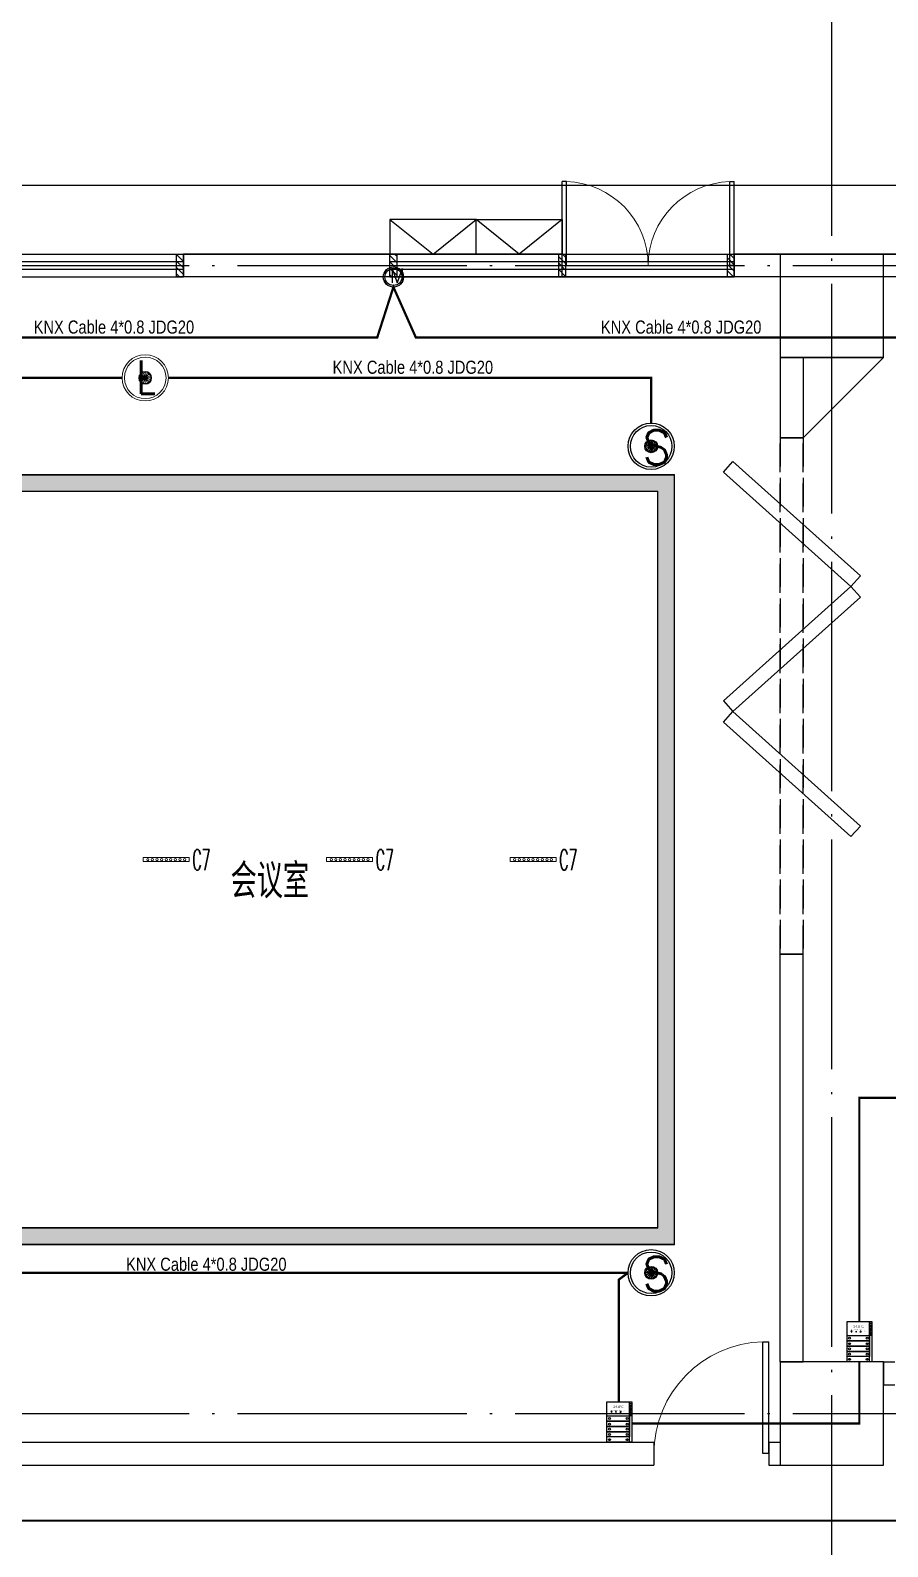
# Model space of a CAD drawing. Extents: x -621157 to 1764546, y -106808 to 741893.
# Drawn here: x 392440 to 399911, y 28839 to 42049 of the extents above; entities that cross this region are included whole.
import ezdxf
from ezdxf.enums import TextEntityAlignment as Align

# ---------------------------------------------------------------- set-up
doc = ezdxf.new("R2010")
doc.units = 0
doc.header["$LTSCALE"] = 1000
doc.header["$MEASUREMENT"] = 0
for name, pattern in [('XREF-A-101-平面图_t3$0$__DASH', [0.35, 0.25, -0.1]), ('XREF-A-101-平面图_t3$0$DASH', [0.35, 0.25, -0.1]), ('XREF-A-101-平面图_t3$0$DOTE', [2.42, 2, -0.2, 0.02, -0.2])]:
    doc.linetypes.add(name, pattern=pattern)
for name, color, linetype in [('0-底图', 7, 'Continuous'), ('abb-light', 7, 'Continuous'), ('KNX line', 3, 'Continuous'), ('L_ELEM', 40, 'Continuous'), ('push-button(abb)', 1, 'Continuous'), ('WIRE-照明', 4, 'Continuous'), ('XREF-A-101-平面图_t3$0$A-COLUMN', 8, 'Continuous'), ('XREF-A-101-平面图_t3$0$A-DOTE', 8, 'Continuous'), ('XREF-A-101-平面图_t3$0$A-ROOM-CH', 8, 'Continuous'), ('XREF-A-101-平面图_t3$0$A-SEE', 8, 'Continuous'), ('XREF-A-101-平面图_t3$0$A-WALL-FILL', 8, 'Continuous'), ('XREF-A-101-平面图_t3$0$A-WINDOW', 8, 'Continuous'), ('XREF-A-101-平面图_t3$0$A-开启符号', 8, 'Continuous'), ('XREF-A-101-平面图_t3$0$DOOR-INF', 8, 'Continuous'), ('XREF-A-101-平面图_t3$0$F-B-INF', 8, 'Continuous'), ('XREF-A-101-平面图_t3$0$GROUND', 8, 'Continuous'), ('XREF-A-101-平面图_t3$0$I-WALL-GYPSUM', 8, 'Continuous'), ('XREF-A-101-平面图_t3$0$PARTITION-INF', 8, 'Continuous'), ('控制系统', 6, 'Continuous')]:
    doc.layers.add(name, color=color, linetype=linetype)
doc.layers.add('KNX照度感应', color=7, linetype='Continuous', lineweight=0)
doc.layers.add('LIGHT-INF', color=6, linetype='Continuous', lineweight=0)
doc.styles.add('_TEL_DIM', font='SIMPLEX', dxfattribs={"width": 0.8, "height": 3.5, "bigfont": 'HZTXT'})
doc.styles.add('arch_dim', font='arial.ttf', dxfattribs={"width": 0.8})
doc.styles.add('INF DIM', font='SIMPLEX.SHX', dxfattribs={"width": 0.7, "bigfont": 'hztxt.shx'})
doc.styles.add('SC-25', font='simfang.ttf', dxfattribs={"height": 90})
doc.styles.get("Standard").update_dxf_attribs({"font": 'romans.shx', "bigfont": 'HZDXC.SHX'})
doc.styles.add('XREF-A-101-平面图_t3$0$-HZDXCROMANS', font='ROMANS.shx', dxfattribs={"bigfont": 'HZDXC.shx'})

# ---------------------------------------------------------------- blocks, each defined once
blk = doc.blocks.new('XREF-A-101-平面图_t3$0$轴网')
at = {"layer": 'XREF-A-101-平面图_t3$0$A-DOTE', "linetype": 'XREF-A-101-平面图_t3$0$DOTE'}
for p, q in [((28500, -3300), (28500, 43300)), ((-3300, 40000), (69800, 40000)), ((-3300, 30000), (69800, 30000))]:
    blk.add_line(p, q, dxfattribs=at)
blk = doc.blocks.new('XREF-A-101-平面图_t3$0$G$C869EB286')
at = {"layer": 'XREF-A-101-平面图_t3$0$A-WINDOW'}
h = blk.add_hatch(dxfattribs=at)
h.set_pattern_fill('ANSI31', color=256, scale=25)
h.set_pattern_definition([(45, (-143.957, -89940), (-28.0633, 28.0633), [])])
h.paths.add_polyline_path([(0, 60), (200, 60), (200, 0), (0, 0)])
blk.add_lwpolyline([(0, 60), (200, 60), (200, 0), (0, 0)], close=True, dxfattribs=at)
blk = doc.blocks.new('XREF-A-101-平面图_t3$0$柱网1F')
at = {"layer": 'XREF-A-101-平面图_t3$0$A-COLUMN'}
for points in [[(28050, -800), (28950, -800), (28950, 100), (28050, 100)], [(28050, -10450), (28950, -10450), (28950, -9550), (28050, -9550)]]:
    blk.add_lwpolyline(points, close=True, dxfattribs=at)
blk = doc.blocks.new('XREF-A-101-平面图_t3$0$ROOM')
at = {"layer": 'XREF-A-101-平面图_t3$0$A-ROOM-CH', "style": 'XREF-A-101-平面图_t3$0$-HZDXCROMANS', "width": 0.6}
for tag, p in [('中文房间名称', (0, -1000)), ('英文房间名称', (0, -1500))]:
    blk.add_attdef(tag, text='', height=300, dxfattribs=at).set_placement(p, align=Align.CENTER)
blk = doc.blocks.new('XREF-A-101-平面图_t3$0$G$C392A9A82')
at = {"layer": 'XREF-A-101-平面图_t3$0$DOOR-INF'}
for points in [[(27655, -1901), (27738, -1808), (28850, -2804), (28767, -2897)], [(27655, -3893), (27738, -3986), (28850, -2990), (28767, -2897)], [(27655, -4079), (27738, -3986), (28850, -4983), (28767, -5075)]]:
    blk.add_lwpolyline(points, close=True, dxfattribs=at)
at = {"layer": 'XREF-A-101-平面图_t3$0$F-B-INF', "color": 8, "linetype": 'XREF-A-101-平面图_t3$0$__DASH'}
blk.add_lwpolyline([(28150, -6100), (28350, -6100), (28350, -1600), (28150, -1600)], close=True, dxfattribs=at)
at = {"layer": 'XREF-A-101-平面图_t3$0$PARTITION-INF'}
for p, q in [((28150, -900), (28150, -1600)), ((29050, -900), (28150, -900)), ((29050, -900), (28350, -1600)), ((28350, -1600), (28150, -1600))]:
    blk.add_line(p, q, dxfattribs=at)
blk = doc.blocks.new('XREF-A-101-平面图_t3$0$DOOR2DLIB$SYSLIB$00000108')
at = {"color": 0}
for p, q in [((-0.5, 0), (-0.5, 0.4875)), ((-0.475, 0.4875), (-0.5, 0.4875)), ((-0.475, 0), (-0.475, 0.4875)), ((0.475, 0), (0.475, 0.4875)), ((0.475, 0.4875), (0.5, 0.4875)), ((0.5, 0), (0.5, 0.4875)), ((-0.5, 0), (-0.475, 0)), ((0.5, 0), (0.475, 0))]:
    blk.add_line(p, q, dxfattribs=at)
at = {"color": 0, "lineweight": 13}
for centre, start, end in [((-0.4875, 0), 0, 88.53072), ((0.4875, 0), 91.46928, 180)]:
    blk.add_arc(centre, 0.4875, start, end, dxfattribs=at)
blk = doc.blocks.new('XREF-A-101-平面图_t3$0$WINDOW2DLIB$SYSLIB$00000001')
at = {"color": 0}
for points in [[(-0.5, 0.5), (-0.5, -0.5)], [(-0.5, 0.5), (0.5, 0.5)], [(0.5, -0.5), (0.5, 0.5)], [(0.5, 0.1667), (-0.5, 0.1667)], [(0.5, -0.1667), (-0.5, -0.1667)], [(-0.5, -0.5), (0.5, -0.5)]]:
    blk.add_lwpolyline(points, dxfattribs=at)
blk = doc.blocks.new('XREF-A-101-平面图_t3$0$DOOR2DLIB$SYSLIB$00000107')
at = {"color": 0}
for p, q in [((0.45, 0.975), (0.5, 0.975)), ((0.45, 0), (0.45, 0.975)), ((0.5, 0), (0.5, 0.975)), ((0.5, 0), (0.45, 0))]:
    blk.add_line(p, q, dxfattribs=at)
at = {"color": 0, "lineweight": 13}
blk.add_arc((0.475, 0), 0.975, 91.4693, 180, dxfattribs=at)
blk = doc.blocks.new('XREF-A-101-平面图_t3')
at = {"layer": 'XREF-A-101-平面图_t3$0$A-SEE', "linetype": 'XREF-A-101-平面图_t3$0$DASH'}
blk.add_lwpolyline([(228050, 38500), (228250, 38500), (228250, 34000), (228050, 34000)], close=True, dxfattribs=at)
at = {"layer": 'XREF-A-101-平面图_t3$0$A-开启符号', "linetype": 'Continuous'}
for points in [[(224650, 40400), (224650, 40100), (225400, 40100), (225400, 40400)], [(226150, 40400), (226150, 40100), (225400, 40100), (225400, 40400)]]:
    blk.add_lwpolyline(points, close=True, dxfattribs=at)
for points in [[(224650, 40400), (225025, 40100), (225400, 40400)], [(226150, 40400), (225775, 40100), (225400, 40400)]]:
    blk.add_lwpolyline(points, dxfattribs=at)
at = {"layer": 'XREF-A-101-平面图_t3$0$GROUND'}
blk.add_line((213350, 40100), (237150, 40100), dxfattribs=at)
blk.add_lwpolyline([(213350, 40700), (236550, 40700), (236550, 40900), (247200, 40900)], dxfattribs=at)
at = {"layer": 'XREF-A-101-平面图_t3$0$A-COLUMN'}
blk.add_blockref('XREF-A-101-平面图_t3$0$柱网1F', (200000, 40000), dxfattribs=at)
at = {"layer": 'XREF-A-101-平面图_t3$0$A-DOTE'}
blk.add_blockref('XREF-A-101-平面图_t3$0$轴网', (200000, 0), dxfattribs=at)
at = {"layer": 'XREF-A-101-平面图_t3$0$A-ROOM-CH'}
ref = blk.add_blockref('XREF-A-101-平面图_t3$0$ROOM', (223603, 35489), dxfattribs=at)
ref.add_attrib('中文房间名称', '会议室', dxfattribs={"height": 300, "style": 'XREF-A-101-平面图_t3$0$-HZDXCROMANS', "width": 0.8}).set_placement((223603, 34489), align=Align.CENTER)
at = {"layer": 'XREF-A-101-平面图_t3$0$A-WINDOW', "rotation": 270}
for p in [(222790, 40100), (224650, 40100), (226120, 40100), (227590, 40100)]:
    blk.add_blockref('XREF-A-101-平面图_t3$0$G$C869EB286', p, dxfattribs=at)
blk.add_blockref('XREF-A-101-平面图_t3$0$G$C392A9A82', (199900, 40100))
at = {"layer": 'XREF-A-101-平面图_t3$0$A-WALL-FILL', "color": 171}
for p, q in [((226150, 40100), (222850, 40100)), ((229350, 40100), (227650, 40100)), ((226150, 39900), (222850, 39900)), ((229350, 39900), (227650, 39900))]:
    blk.add_line(p, q, dxfattribs=at)
for points in [[(222850, 39900), (222850, 40100)], [(226150, 39900), (226150, 40100)], [(227650, 39900), (227650, 40100)]]:
    blk.add_lwpolyline(points, dxfattribs=at)
at = {"layer": 'XREF-A-101-平面图_t3$0$A-WINDOW'}
blk.add_line((227650, 39900), (226150, 39900), dxfattribs=at)
at = {"layer": 'XREF-A-101-平面图_t3$0$I-WALL-GYPSUM'}
for p, q in [((228050, 39200), (228050, 38500)), ((228250, 39200), (228050, 39200)), ((228250, 39200), (228250, 38500)), ((228250, 38500), (228050, 38500)), ((228050, 30450), (228050, 34000)), ((228050, 34000), (228250, 34000)), ((228250, 30450), (228250, 34000)), ((228050, 30450), (228250, 30450)), ((228950, 30450), (229050, 30450)), ((228950, 30450), (228950, 30250)), ((228950, 30250), (229050, 30250)), ((217150, 29750), (226950, 29750)), ((227950, 29750), (228050, 29750)), ((228050, 29750), (228050, 29550)), ((217150, 29550), (226950, 29550)), ((227950, 29550), (228050, 29550))]:
    blk.add_line(p, q, dxfattribs=at)
for points in [[(226950, 29750), (226950, 29550)], [(227950, 29750), (227950, 29550)]]:
    blk.add_lwpolyline(points, dxfattribs=at)
at = {"layer": 'XREF-A-101-平面图_t3$0$A-WINDOW', "rotation": 180}
for name, p, xscale, yscale, zscale in [('XREF-A-101-平面图_t3$0$DOOR2DLIB$SYSLIB$00000108', (226900, 40000), -1500, -1500, -1500), ('XREF-A-101-平面图_t3$0$WINDOW2DLIB$SYSLIB$00000001', (221350, 40000), -2999.999999998645, 200, -2999.999999998645), ('XREF-A-101-平面图_t3$0$WINDOW2DLIB$SYSLIB$00000001', (226150, 40000), -2999.999999998645, 200, -2999.999999998645)]:
    blk.add_blockref(name, p, dxfattribs=dict(at, xscale=xscale, yscale=yscale, zscale=zscale))
at = {"layer": 'XREF-A-101-平面图_t3$0$A-WINDOW', "xscale": 1000, "yscale": 1000, "zscale": 1000}
blk.add_blockref('XREF-A-101-平面图_t3$0$DOOR2DLIB$SYSLIB$00000107', (227450, 29650), dxfattribs=at)
blk = doc.blocks.new('Infinity0113180299')
at = {"layer": 'LIGHT-INF'}
h = blk.add_hatch(dxfattribs=at)
h.set_pattern_fill('ANSI33', color=8, scale=10)
h.set_pattern_definition([(45, (-18570, -39080), (-44.90128, 44.90128), []), (45, (-18525.1, -39080), (-44.90128, 44.90128), [31.75, -15.875])])
h.paths.add_polyline_path([(145, -145), (8715, -145), (8715, -6565), (145, -6565)], flags=16)
h.paths.add_polyline_path([(5, -5), (8855, -5), (8855, -6705), (5, -6705)])
for points in [[(0, 0), (8860, 0), (8860, -6710), (0, -6710)], [(150, -150), (8710, -150), (8710, -6560), (150, -6560)]]:
    blk.add_lwpolyline(points, close=True, dxfattribs=at)
at = {"layer": 'LIGHT-INF', "color": 8}
for points in [[(5, -5), (8855, -5), (8855, -6705), (5, -6705)], [(145, -145), (8715, -145), (8715, -6565), (145, -6565)]]:
    blk.add_lwpolyline(points, close=True, dxfattribs=at)
at = {"layer": 'LIGHT-INF', "style": 'INF DIM', "width": 0.5}
blk.add_text('L1', height=180, dxfattribs=at).set_placement((-142, -5))
blk = doc.blocks.new('Infinity0113184340')
blk.add_lwpolyline([(-200, -17), (-200, 18), (200, 18), (200, -17)], close=True)
for centre in [(-160, 0), (-120, 0), (-80, 0), (-40, 0), (0, 0), (40, 0), (80, 0), (120, 0), (160, 0)]:
    blk.add_circle(centre, 10)
at = {"style": 'INF DIM', "width": 0.5}
blk.add_text('C7', height=180, dxfattribs=at).set_placement((228, -92))
blk = doc.blocks.new('G$C6C03BD24')
at = {"layer": 'LIGHT-INF', "color": 6}
for name, p in [('Infinity0113180299', (18270, -1820)), ('Infinity0113184340', (22700, -5175)), ('Infinity0113184340', (24298, -5175)), ('Infinity0113184340', (25897, -5175))]:
    blk.add_blockref(name, p, dxfattribs=at)
blk = doc.blocks.new('804')
at = {"layer": '控制系统'}
for p, q in [((27.2, 0), (-27.2, 0)), ((25.1, 10.4), (-25.1, -10.4)), ((-25.1, 10.4), (25.1, -10.4)), ((-19.2, 19.2), (19.2, -19.2)), ((19.2, 19.2), (-19.2, -19.2)), ((-10.4, 25.1), (10.4, -25.1)), ((10.4, 25.1), (-10.4, -25.1)), ((0, 27.2), (0, -27.2))]:
    blk.add_line(p, q, dxfattribs=at)
for radius in [112.4, 100.9, 31, 27.2]:
    blk.add_circle((0, 0), radius, dxfattribs=at)
at = {"color": 7, "style": '_TEL_DIM', "width": 0.8}
blk.add_text('s', height=250, dxfattribs=at).set_placement((-46.3, -88.8))
blk = doc.blocks.new('KNX照度感应')
at = {"layer": 'KNX照度感应'}
for p, q in [((11539.5, 35160.7), (11490.6, 35160.7)), ((11537.6, 35170.1), (11492.5, 35151.4)), ((11492.5, 35170.1), (11537.6, 35151.4)), ((11497.8, 35178), (11532.3, 35143.5)), ((11532.3, 35178), (11497.8, 35143.5)), ((11505.7, 35183.3), (11524.4, 35138.2)), ((11524.4, 35183.3), (11505.7, 35138.2)), ((11515, 35185.2), (11515, 35136.3))]:
    blk.add_line(p, q, dxfattribs=at)
for radius in [100.8, 90.6, 27.8, 24.4]:
    blk.add_circle((11515, 35160.7), radius, dxfattribs=at)
at = {"layer": 'KNX照度感应', "color": 7, "style": '_TEL_DIM', "width": 0.8}
blk.add_text('L', height=145.9, dxfattribs=at).set_placement((11477.4, 35090.8))
blk = doc.blocks.new('A$C5C940A98')
at = {"layer": 'abb-light'}
h = blk.add_hatch(dxfattribs=at)
h.set_pattern_fill('AR-SAND', color=0, style=0)
h.set_pattern_definition([(37.5, (-341033.5876, -432534.711), (-0.062993358, 1.926823769), [0, -1.52, 0, -1.7, 0, -1.625]), (7.5, (-341033.5876, -432534.711), (1.769776705, 2.822146065), [0, -0.82, 0, -1.37, 0, -0.525]), (327.5, (-341034.8176, -432534.711), (3.114141862, 0.0056590535), [0, -0.5, 0, -1.8, 0, -2.35]), (317.5, (-341034.8176, -432534.711), (3.006126605, 0.877675565), [0, -0.25, 0, -1.18, 0, -1.35])])
h.paths.add_polyline_path([(0.4, 2), (0.4, 2.4), (0.8, 2.4), (0.8, 2), (1.2, 2), (1.2, 1), (1, 1), (1, 0), (0.7, 0), (0.7, 1), (0.5, 1), (0.5, 0), (0.2, 0), (0.2, 1), (0, 1), (0, 2)])
at = {"layer": 'abb-light', "color": 0}
for p, q in [((0.4, 2), (0, 2)), ((0, 2), (0, 1)), ((0, 1), (0.2, 1)), ((0.2, 1), (0.2, 0)), ((0.2, 0), (0.5, 0)), ((0.4, 2), (0.4, 2.4)), ((0.4, 2.4), (0.8, 2.4)), ((0.5, 1), (0.5, 0)), ((0.5, 1), (0.7, 1)), ((0.7, 1), (0.7, 0)), ((0.7, 0), (1, 0)), ((0.8, 2.4), (0.8, 2)), ((0.8, 2), (1.2, 2)), ((1.2, 1), (1, 1)), ((1, 1), (1, 0)), ((1.2, 2), (1.2, 1))]:
    blk.add_line(p, q, dxfattribs=at)
blk = doc.blocks.new('新')
at = {"layer": 'push-button(abb)'}
h = blk.add_hatch(dxfattribs=at)
h.set_pattern_fill('AR-SAND', color=0, scale=0.156714, style=0)
h.set_pattern_definition([(37.5, (-5343464.5088, -6776330.62397), (-0.009871945873, 0.3019604054384), [0, -0.238205394623, 0, -0.2664139281965, 0, -0.254660372541]), (7.5, (-5343464.5088, -6776330.62397), (0.277348920048, 0.442270011284), [0, -0.128505541836, 0, -0.214698283311, 0, -0.08227488959]), (327.5, (-5343464.70156, -6776330.62397), (0.488029862559, 0.000886853343), [0, -0.078357037705, 0, -0.2820853357375, 0, -0.368278077213]), (317.5, (-5343464.70156, -6776330.62397), (0.4711023514, 0.137544114668), [0, -0.0391785188524, 0, -0.1849226089835, 0, -0.211564001803])])
edge = h.paths.add_edge_path()
edge.add_line((952, 2132), (952, 2139))
edge = h.paths.add_edge_path()
edge.add_line((952, 2139), (958, 2139))
edge = h.paths.add_edge_path()
edge.add_line((958, 2139), (958, 2132))
edge = h.paths.add_edge_path()
edge.add_line((958, 2132), (964, 2132))
edge = h.paths.add_edge_path()
edge.add_line((964, 2132), (964, 2117))
edge = h.paths.add_edge_path()
edge.add_line((964, 2117), (961, 2117))
edge = h.paths.add_edge_path()
edge.add_line((961, 2117), (961, 2101))
edge = h.paths.add_edge_path()
edge.add_line((952, 2132), (946, 2132))
edge = h.paths.add_edge_path()
edge.add_line((946, 2132), (946, 2117))
edge = h.paths.add_edge_path()
edge.add_line((946, 2117), (949, 2117))
edge = h.paths.add_edge_path()
edge.add_line((949, 2117), (949, 2101))
edge = h.paths.add_edge_path()
edge.add_line((949, 2101), (953, 2101))
edge = h.paths.add_edge_path()
edge.add_line((957, 2101), (961, 2101))
edge = h.paths.add_edge_path()
edge.add_line((953, 2117), (953, 2101))
edge = h.paths.add_edge_path()
edge.add_line((957, 2117), (957, 2101))
edge = h.paths.add_edge_path()
edge.add_line((953, 2117), (957, 2117))
at = {"color": 0}
for p, q in [((1625, 2699), (1659, 2735)), ((1628, 2474), (1662, 2438)), ((1659, 2735), (1693, 2699)), ((1662, 2438), (1696, 2474))]:
    blk.add_line(p, q, dxfattribs=at)
for points in [[(0, 2826), (1750, 2826), (1750, 0), (0, 0)], [(1581, 2826), (1750, 2826), (1750, 0), (1581, 0)], [(1581, 2826), (1750, 2826), (1750, 2578), (1581, 2578)], [(1581, 2578), (1750, 2578), (1750, 2333), (1581, 2333)], [(1581, 2333), (1750, 2333), (1750, 2084), (1581, 2084)], [(0, 1844), (1581, 1844), (1581, 1462), (0, 1462)], [(0, 1462), (1581, 1462), (1581, 1096), (0, 1096)], [(0, 1096), (1581, 1096), (1581, 731), (0, 731)], [(1581, 2084), (1750, 2084), (1750, 1844), (1581, 1844)], [(1631, 1983), (1697, 1983), (1697, 1976), (1631, 1976)], [(1631, 1964), (1697, 1964), (1697, 1957), (1631, 1957)], [(1631, 1942), (1697, 1942), (1697, 1935), (1631, 1935)], [(0, 731), (1581, 731), (1581, 365), (0, 365)]]:
    blk.add_lwpolyline(points, close=True, dxfattribs=at)
for points in [[(1693, 2699), (1625, 2699)], [(1628, 2474), (1696, 2474)]]:
    blk.add_lwpolyline(points, dxfattribs=at)
for centre in [(169, 1653), (169, 1271), (1412, 1653), (1412, 1271), (169, 905), (169, 540), (169, 173), (1412, 905), (1412, 540), (1412, 173)]:
    blk.add_circle(centre, 68, dxfattribs=at)
for centre, radius, start, end in [((283, 2118), 39.8, 25.42439, 115.78757), ((302, 2171), 40, 205.55465, 295.39802), ((345, 2106), 39.6, 131.50296, 226.45611), ((292, 2107), 39.8, 311.77933, 46.03585), ((358, 2129), 39.8, 81.07263, 170.70804), ((325, 2175), 39.8, 261.07263, 350.71152), ((1626, 2207), 39.8, 25.42439, 115.78757), ((1645, 2260), 40, 205.55465, 295.39802), ((1688, 2194), 39.6, 131.50296, 226.45611), ((1634, 2195), 39.8, 311.77933, 46.03585), ((1668, 2263), 39.8, 261.07263, 350.71152), ((1701, 2218), 39.8, 81.07263, 170.70804)]:
    blk.add_arc(centre, radius, start, end, dxfattribs=at)
at = {"layer": 'push-button(abb)', "color": 0}
for p, q in [((954, 2158), (917, 2121)), ((954, 2158), (958, 2154)), ((958, 2154), (958, 2158)), ((958, 2158), (969, 2158)), ((969, 2158), (969, 2143)), ((969, 2143), (991, 2121)), ((610, 2093), (653, 2093)), ((917, 2121), (930, 2121)), ((917, 2121), (930, 2121)), ((930, 2121), (930, 2094)), ((930, 2094), (978, 2094)), ((978, 2121), (991, 2121)), ((991, 2121), (978, 2121)), ((978, 2121), (978, 2094))]:
    blk.add_line(p, q, dxfattribs=at)
at = {"layer": 'push-button(abb)', "color": 0, "start_tangent": (-0.629293, -0.926018), "end_tangent": (-0.9514338, -0.4057497)}
for points in [[(612, 2161), (605, 2146), (612, 2134), (625, 2113), (622, 2102), (615, 2098)], [(626, 2161), (619, 2146), (626, 2134), (639, 2113), (636, 2102), (629, 2098)], [(641, 2161), (634, 2146), (641, 2134), (654, 2113), (651, 2102), (644, 2098)]]:
    blk.add_spline(points, degree=3, dxfattribs=at)
at = {"layer": 'push-button(abb)', "color": 0, "xscale": 15.67140754127548, "yscale": 15.67140754127548, "zscale": 15.67140754127548}
blk.add_blockref('A$C5C940A98', (946, 2101), dxfattribs=at)
at = {"layer": 'push-button(abb)', "color": 0, "attachment_point": 5, "style": 'SC-25'}
for s, insert, char_height, width in [('{\\fArial|b0|i0|c0|p34;FAN}', (338, 2226), 42.31, 465.44), ('{\\fArial|b0|i0|c0|p34;24.8\\fArial|b0|i0|c134|p34;%%D\\fArial|b0|i0|c0|p34;C}', (807, 2483), 169.77, 933.75), ('{\\fArial|b0|i0|c0|p34;OP.STATE}', (618, 2226), 42.31, 465.44), ('{\\fArial|b0|i0|c0|p34;MODE}', (951, 2226), 42.31, 465.44), ('{\\fArial|b0|i0|c0|p34;PM2.5}', (1226, 2230), 42.31, 465.44), ('{\\fArial|b0|i0|c0|p34;24.8\\fArial|b0|i0|c134|p34;%%D\\fArial|b0|i0|c0|p34;C}', (1227, 2131), 34.48, 189.62)]:
    blk.add_mtext(s, dxfattribs=dict(at, insert=insert, char_height=char_height, width=width))
blk = doc.blocks.new('卷帘电机')
at = {"color": 6, "ltscale": 5}
for radius in [88, 74.1]:
    blk.add_circle((901702, 49224), radius, dxfattribs=at)
at = {"color": 6, "ltscale": 5, "insert": (901671, 49298), "char_height": 125, "width": 125, "attachment_point": 1}
blk.add_mtext('M', dxfattribs=at)
blk = doc.blocks.new('G$C51B1E2D8')
at = {"layer": 'KNX line', "color": 6, "ltscale": 73.427512, "const_width": 20}
blk.add_lwpolyline([(11891, -271), (12229, -726), (19800, -726), (19980, -288), (20148, -726), (24639, -726), (24780, -288), (24975, -726), (29198, -726), (29450, -300), (29621, -726), (34126, -726), (34250, -288)], dxfattribs=at)
at = {"layer": 'KNX line', "ltscale": 73.427512, "const_width": 20}
for points in [[(19939, -1473), (19939, -1078), (22415, -1078)], [(22819, -1078), (27026, -1078), (27026, -1473)], [(28840, -9300), (28840, -7350), (30068, -7350)], [(20141, -8875), (26824, -8875)], [(26824, -8875), (26743, -8935), (26743, -10000)], [(26857, -10187), (28840, -10187), (28840, -9650)]]:
    blk.add_lwpolyline(points, dxfattribs=at)
at = {"layer": 'KNX line', "color": 2, "ltscale": 73.427512, "const_width": 20}
blk.add_lwpolyline([(11635, -11034), (51356, -11034), (51356, -10350)], dxfattribs=at)
blk.add_blockref('卷帘电机', (-876922, -49424))
at = {"xscale": 0.1240072390067536, "yscale": 0.1240072390067536, "zscale": 0.1240072390067536}
for p in [(28733, -9650), (26641, -10350)]:
    blk.add_blockref('新', p, dxfattribs=at)
at = {"layer": 'KNX照度感应', "xscale": 2, "yscale": 2, "zscale": 2}
blk.add_blockref('KNX照度感应', (-413, -71400), dxfattribs=at)
at = {"layer": 'L_ELEM', "xscale": 1.795252225519288, "yscale": 1.795252225519288, "zscale": 1.795252225519288}
for p in [(27026, -1675), (27026, -8875)]:
    blk.add_blockref('804', p, dxfattribs=at)
at = {"layer": 'KNX line', "color": 6, "char_height": 114.29, "width": 1395.51, "attachment_point": 1, "style": 'arch_dim'}
for insert in [(21645, -579), (26588, -579)]:
    blk.add_mtext('KNX Cable 4*0.8 JDG20', dxfattribs=dict(at, insert=insert))
at = {"layer": 'KNX line', "char_height": 114.29, "width": 1395.51, "attachment_point": 1, "style": 'arch_dim'}
for insert in [(24250, -929, -1), (22450, -8743, -1)]:
    blk.add_mtext('KNX Cable 4*0.8 JDG20', dxfattribs=dict(at, insert=insert))

msp = doc.modelspace()

# ---------------------------------------------------------------- block references
at = {"layer": '0-底图'}
msp.add_blockref('XREF-A-101-平面图_t3', (170924, 0), dxfattribs=at)

# ---------------------------------------------------------------- next in the draw order: block references
at = {"layer": 'WIRE-照明'}
msp.add_blockref('G$C6C03BD24', (370924, 40000), dxfattribs=at)

# ---------------------------------------------------------------- next in the draw order: block references
msp.add_blockref('G$C51B1E2D8', (370824, 40100), dxfattribs=at)

doc.saveas('drawing.dxf')
